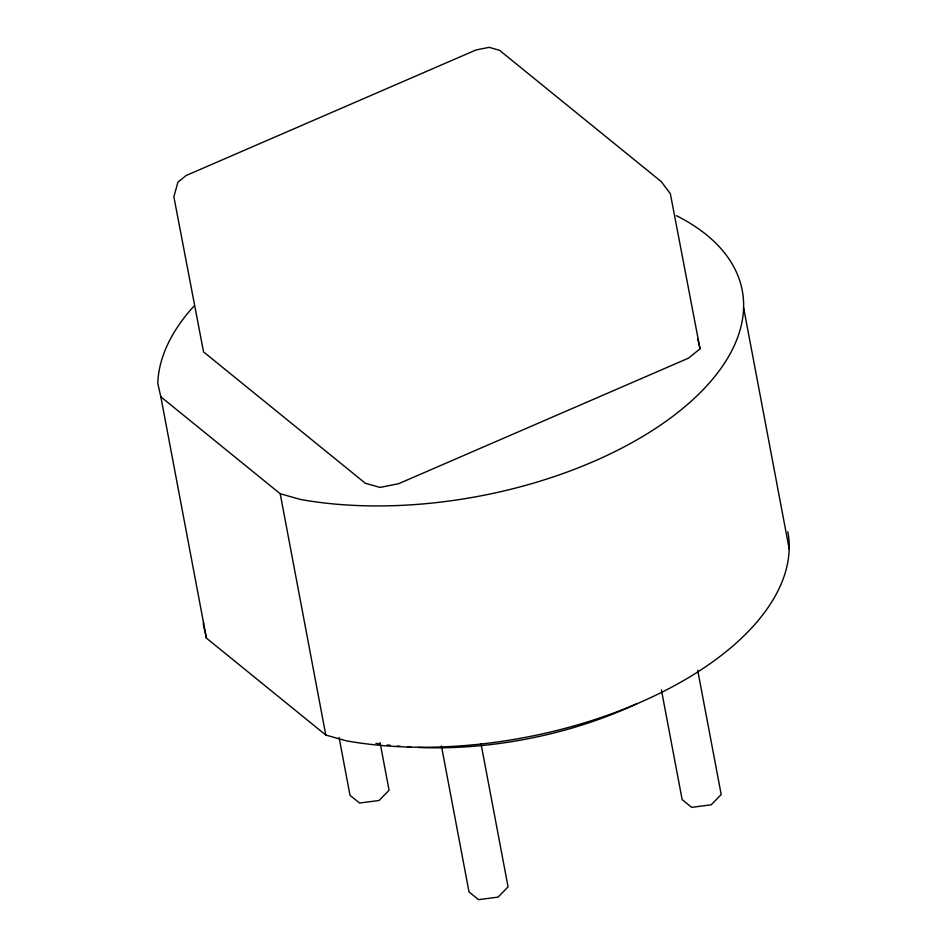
<?xml version="1.0" encoding="UTF-8"?>
<svg xmlns="http://www.w3.org/2000/svg" width="947" height="947" viewBox="0 0 947 947"><rect width="100%" height="100%" fill="white"/><g stroke="black" fill="none" stroke-linecap="round" stroke-linejoin="round"><path stroke-width="1.42" d="M700.034 348.827L688.445 358.179L398.58 483.716L380.031 487.421L365.376 483.29L203.546 351.893L173.857 196.739L177.953 182.12L186.145 175.503L476.01 49.966L489.126 47.35L499.495 50.274L661.326 181.67L670.346 193.673L700.034 348.827L697.856 339.286M193.756 306.319A296.695 153.248 -10.7 0 0 157.806 383.547L160.836 396.817L280.205 493.742L300.601 499.483A296.695 153.248 -10.7 0 0 673.08 416.112A296.695 153.248 -10.7 0 0 676.383 215.667M203.522 622.155A296.695 153.248 -10.7 0 0 203.404 624.854L206.434 638.136L325.792 735.05L346.2 740.803A296.695 153.248 -10.7 0 0 653.193 696.459A296.695 153.248 -10.7 0 0 787.821 531.752M743.596 307.633L789.194 548.94M697.714 670.31L721.2 794.557L711.185 804.82L691.665 807.341L682.148 799.611L661.397 689.818M481.04 743.845L508.066 886.866L498.051 897.117L478.531 899.65L469.014 891.92L441.444 746.011M380.055 742.566L389.063 790.248L379.06 800.499L359.54 803.032L350.011 795.302L339.097 737.524M280.205 493.742L325.792 735.05M160.836 396.817L206.434 638.136M637.295 703.467A259.289 133.929 -10.7 0 1 418.302 747.467M410.773 747.088A259.289 133.929 -10.7 0 1 407.778 746.887M400.344 746.319A259.289 133.929 -10.7 0 1 397.397 746.047M390.105 745.277A259.289 133.929 -10.7 0 1 387.216 744.934M380.114 743.987A259.289 133.929 -10.7 0 1 375.912 743.348"/></g></svg>
